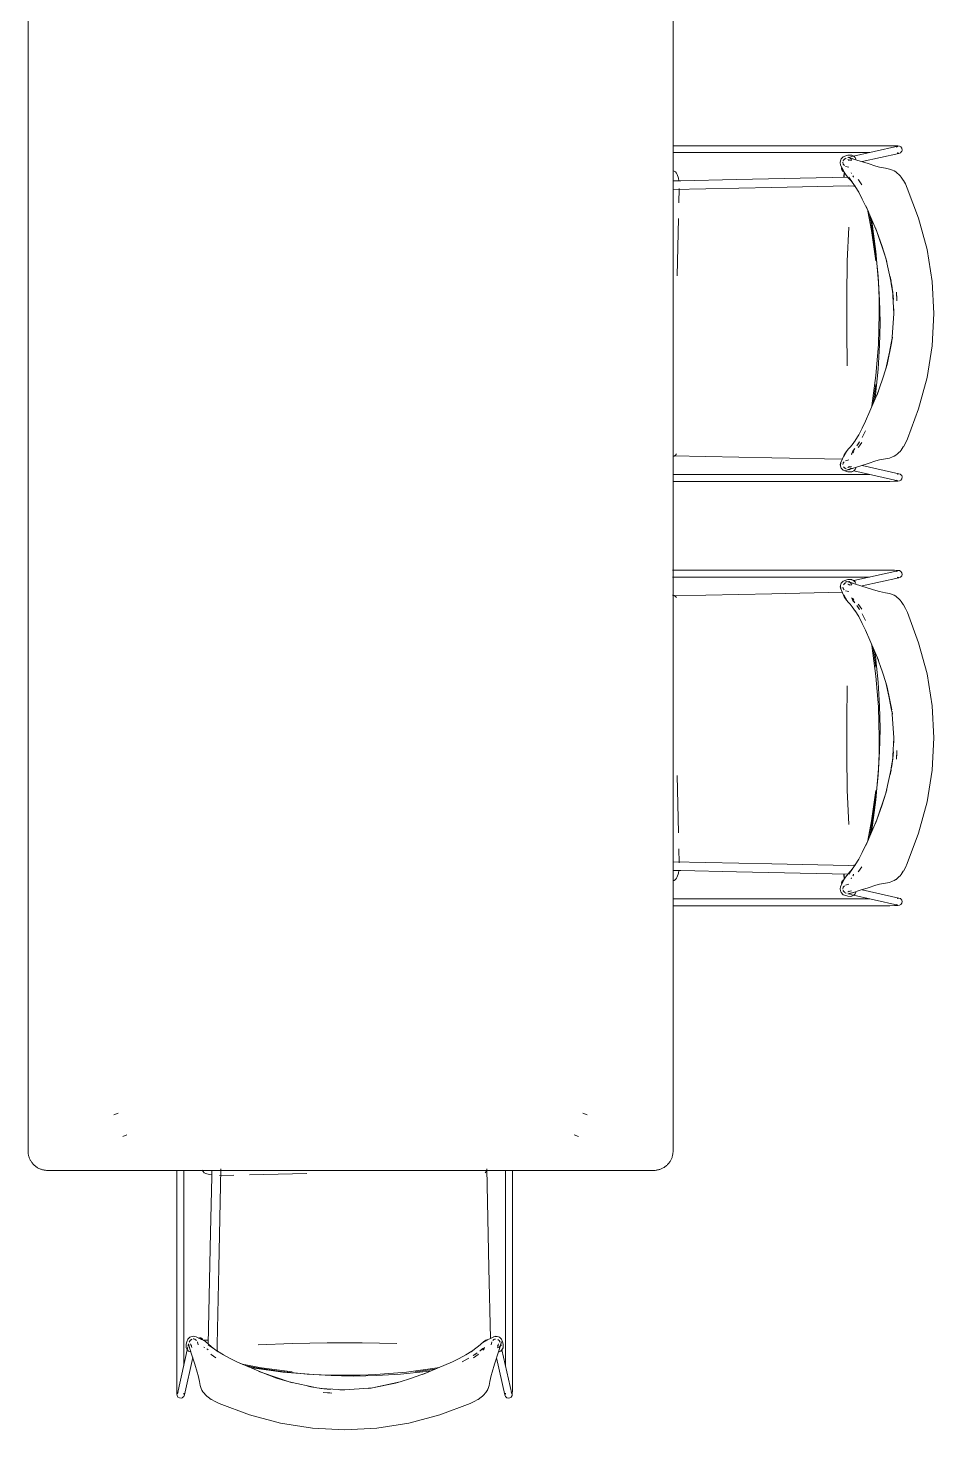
# Model space of a CAD drawing. Header units: millimetres. Extents: x 155920 to 295199, y -4084 to 97293.
# Drawn here: x 222651 to 224055, y 23605 to 25779 of the extents above; entities that cross this region are included whole.
import ezdxf

# ---------------------------------------------------------------- set-up
doc = ezdxf.new("R2010")
doc.units = ezdxf.units.MM
doc.header["$MEASUREMENT"] = 0
doc.layers.add('G-IMPT', color=8, linetype='CONTINUOUS', lineweight=9)
doc.layers.add('I-FURN', color=8, linetype='CONTINUOUS', lineweight=9)

msp = doc.modelspace()

# ---------------------------------------------------------------- linework, layer by layer
at = {"layer": 'G-IMPT'}
for p, q in [((223650.7, 25596.8), (223980.7, 25596.8)), ((223986.9, 25596.8), (223980.7, 25596.8)), ((223986.9, 25596.8), (223994.2, 25596.6)), ((223994.2, 25596.6), (223999.4, 25596.3)), ((223999.4, 25596.3), (224001.8, 25596)), ((224001.8, 25596), (224004.2, 25594.8)), ((223650.7, 25586), (223955.6, 25586)), ((223910.9, 25575.1), (223909.8, 25570.8)), ((223911.4, 25576.4), (223910.9, 25575.1)), ((223914.5, 25579.6), (223911.4, 25576.4)), ((223914.5, 25579.6), (223918.8, 25581)), ((223915.7, 25574.7), (223914.5, 25573)), ((223914.5, 25573), (223915.3, 25574.1)), ((223914.7, 25573.6), (223916.9, 25576.3)), ((223915.7, 25574.7), (223915.3, 25574.1)), ((223919.2, 25577.4), (223917.5, 25576.6)), ((223918.7, 25577), (223917.5, 25576.6)), ((223922, 25582), (223918.8, 25581)), ((223929.2, 25576.6), (223921.7, 25578.4)), ((223921.7, 25578.4), (223929.8, 25576.3)), ((223921.7, 25575.2), (223923.8, 25574.2)), ((223921.7, 25575.2), (223927.3, 25573.6)), ((223922, 25582), (223926, 25582.2)), ((223922.7, 25578.6), (223924.7, 25579)), ((223924.1, 25573.9), (223923, 25574.9)), ((223923, 25574.9), (223923.8, 25574.2)), ((223926.3, 25577.4), (223923.1, 25579)), ((223925.2, 25577.7), (223923.1, 25579)), ((223924.1, 25573.9), (223923.5, 25574.6)), ((223926.3, 25577.4), (223924, 25578.2)), ((223924, 25578.2), (223929.8, 25576.3)), ((223925.2, 25577.7), (223926.5, 25576.2)), ((223927.7, 25581.9), (223926, 25582.2)), ((223926.1, 25579.3), (223999.1, 25595.8)), ((223927.6, 25574.4), (223926.9, 25575.8)), ((223927.7, 25581.9), (223928, 25581.9)), ((223928, 25581.9), (223930.9, 25580.4)), ((223929.2, 25576.6), (223940.9, 25572.8)), ((223931.1, 25580.3), (223930.9, 25580.4)), ((223931.1, 25580.3), (223933, 25578.4)), ((223934.2, 25575.9), (223933, 25578.4)), ((223933.1, 25578.2), (223933, 25578.4)), ((223934.2, 25575.8), (223933, 25578.4)), ((223933.1, 25578.2), (223934.2, 25575.8)), ((223934.2, 25575.9), (223934.2, 25575.8)), ((224000.7, 25584.9), (223944.2, 25572.3)), ((223999.1, 25595.8), (223997, 25594.7)), ((223997.2, 25594.9), (223997, 25594.7)), ((223998.3, 25585.6), (224000.9, 25585.2)), ((223998.6, 25585.5), (224000.9, 25585.2)), ((224000.7, 25584.9), (224003.2, 25585.7)), ((224004.9, 25587.5), (224003.2, 25585.7)), ((224003.2, 25585.7), (224003.5, 25586)), ((224004.2, 25594.8), (224005.7, 25592.7)), ((224004.9, 25587.5), (224005.3, 25587.9)), ((224006, 25590), (224005.3, 25587.9)), ((224006, 25590), (224005.7, 25592.7)), ((223652.3, 25557.5), (223650.7, 25557.7)), ((223652.3, 25557.5), (223654.4, 25556)), ((223654.4, 25556), (223656.4, 25554.1)), ((223657.4, 25551.9), (223656.4, 25554.1)), ((223910.6, 25566.8), (223909.8, 25570.8)), ((223910.6, 25566.8), (223915, 25558.3)), ((223914, 25571.1), (223914.1, 25570.5)), ((223916.2, 25555.5), (223914, 25560.3)), ((223914, 25560.3), (223915, 25558.3)), ((223914.5, 25568.6), (223914.1, 25570.5)), ((223914.8, 25568), (223914.5, 25568.6)), ((223914.8, 25568), (223916.5, 25566.2)), ((223915.7, 25547.8), (223916, 25555.9)), ((223916.4, 25555.1), (223916.1, 25548.9)), ((223916.4, 25555.1), (223916.1, 25547.8)), ((223916.2, 25555.5), (223918.1, 25552.4)), ((223918.1, 25552.4), (223922.4, 25547)), ((223918.4, 25564.7), (223923.2, 25563.4)), ((223927.6, 25553.4), (223927, 25554.8)), ((223940.9, 25572.8), (223953.4, 25568.9)), ((223953.4, 25568.9), (223965.4, 25565)), ((223971, 25563.3), (223965.4, 25565)), ((223980.2, 25561.7), (223971, 25563.3)), ((223980.2, 25561.7), (223986.3, 25560.6)), ((223991.2, 25558.8), (223986.3, 25560.6)), ((223991.2, 25558.8), (223993.5, 25557.6)), ((223996, 25556.1), (223993.5, 25557.6)), ((223996.5, 25555.8), (223996, 25556.1)), ((223996.5, 25555.8), (223998.4, 25554.3)), ((223998.4, 25554.3), (224000.9, 25552.1)), ((223650.4, 25542.1), (223662.7, 25542.3)), ((223650.4, 25528.6), (223803.8, 25531.7)), ((223659.2, 25546.4), (223657.4, 25551.9)), ((223659.7, 25542.2), (223659.2, 25546.4)), ((223662.7, 25542.3), (223749.2, 25544.2)), ((223922.1, 25548), (223749.2, 25544.2)), ((223922.6, 25534.3), (223803.8, 25531.7)), ((223925.4, 25543.8), (223922.4, 25547)), ((223931, 25533.9), (223922.6, 25534.3)), ((223923.3, 25547.8), (223928.4, 25540)), ((223923.3, 25547.8), (223928.9, 25539.6)), ((223925.4, 25543.8), (223928.9, 25539.6)), ((223928.4, 25540), (223933.8, 25532.7)), ((223929.3, 25550.2), (223930.4, 25548.6)), ((223930.7, 25548), (223930.4, 25548.6)), ((223933.9, 25533.2), (223931, 25533.9)), ((223938.7, 25524.5), (223933.3, 25533.4)), ((223933.8, 25532.7), (223933.3, 25533.4)), ((223937.7, 25544.1), (223938.1, 25543.6)), ((223938.1, 25543.6), (223943.4, 25536.3)), ((224000.9, 25552.1), (224002.7, 25550.2)), ((224004.4, 25548.2), (224002.7, 25550.2)), ((224007.8, 25543.3), (224004.4, 25548.2)), ((224007.8, 25543.3), (224008, 25543)), ((224011.2, 25537.4), (224008, 25543)), ((224014, 25531), (224011.2, 25537.4)), ((224031.6, 25484.2), (224014, 25531)), ((223660.5, 25530.3), (223660, 25508.2)), ((223944.2, 25514), (223938.7, 25524.5)), ((223944.2, 25514), (223949.4, 25503.4)), ((223953.6, 25494.1), (223949.4, 25503.4)), ((223953.6, 25494.1), (223949.5, 25503.5)), ((223966.7, 25463.5), (223949.5, 25503.5)), ((223958.8, 25465.1), (223953, 25495.4)), ((223953, 25495.4), (223958.7, 25465.3)), ((223958.9, 25473.3), (223956, 25488.4)), ((223659.4, 25483.8), (223657.4, 25395)), ((223923.1, 25470.6), (223921, 25417.4)), ((223959, 25479.7), (223958.4, 25482.8)), ((223958.9, 25473.3), (223964.8, 25434.2)), ((223965.4, 25432.4), (223959, 25479.7)), ((223964.5, 25469.3), (223966.7, 25463.5)), ((223964.5, 25469.3), (223966.7, 25463.5)), ((224044.6, 25435.7), (224031.6, 25484.2)), ((223965.2, 25418), (223958.7, 25465.3)), ((223958.8, 25465.1), (223965.2, 25418)), ((223966.7, 25463.5), (223980.8, 25422.3)), ((223966.7, 25463.5), (223974.7, 25442)), ((223966.7, 25463.5), (223974.7, 25442)), ((223964.8, 25434.2), (223968.9, 25394.4)), ((223969.2, 25384.5), (223965.4, 25432.4)), ((223980.8, 25422.3), (223974.7, 25442)), ((223974.7, 25442), (223980.7, 25422.3)), ((223982.2, 25417.1), (223980.7, 25422.3)), ((223990.1, 25379.8), (223980.8, 25422.3)), ((223980.8, 25422.3), (223982.2, 25417.1)), ((224044.6, 25435.7), (224052.7, 25386.3)), ((223920, 25363.5), (223921, 25417.4)), ((223968.9, 25394.4), (223971, 25357.3)), ((223969.2, 25384.5), (223970.2, 25360.5)), ((223987.6, 25393.6), (223988.9, 25386.4)), ((223987.6, 25393.6), (223989.7, 25379.5)), ((223989.7, 25379.5), (223991.4, 25368.5)), ((223990.1, 25379.8), (223992.5, 25358.2)), ((223990.1, 25379.8), (223991.4, 25368.5)), ((224055.3, 25336.4), (224052.7, 25386.3)), ((223920, 25363.5), (223920, 25309.4)), ((223970.2, 25360.5), (223970.5, 25336.4)), ((223971, 25357.3), (223971.3, 25341)), ((223993.1, 25336.4), (223990.8, 25373.4)), ((223990.8, 25373.4), (223991.4, 25368.5)), ((223992.5, 25358.2), (223991.4, 25368.5)), ((223997.8, 25359.3), (223997.3, 25369.5)), ((223997.3, 25369.5), (223998, 25355.9)), ((223970.5, 25336.4), (223970.1, 25312.3)), ((223971.3, 25341), (223971.7, 25322.2)), ((223990.7, 25299.5), (223993.1, 25336.4)), ((223993.1, 25336.4), (223993, 25343.9)), ((223993.1, 25336.4), (223993, 25343.9)), ((224055.3, 25336.4), (224052.7, 25286.5)), ((223971.3, 25303.4), (223971.7, 25322.2)), ((223921, 25255.5), (223920, 25309.4)), ((223969.2, 25288.3), (223970.1, 25312.3)), ((223971.3, 25303.4), (223971, 25287.1)), ((223980.8, 25250.5), (223990.1, 25293)), ((223989.7, 25293.1), (223982.7, 25257.6)), ((223982.7, 25257.6), (223990.1, 25293)), ((223990.8, 25299.5), (223989.7, 25293.1)), ((223990.7, 25299.5), (223990.2, 25294.1)), ((223990.8, 25299.5), (223990.4, 25296)), ((223965.4, 25240.5), (223969.2, 25288.3)), ((223968.9, 25250), (223971, 25287.1)), ((224044.6, 25237.1), (224052.7, 25286.5)), ((223968.9, 25250), (223964.8, 25210.2)), ((223975.3, 25234.4), (223980.5, 25250.6)), ((223982.7, 25257.6), (223980.5, 25250.6)), ((223980.8, 25250.5), (223982.7, 25257.6)), ((223965.4, 25240.5), (223959, 25193.2)), ((223961.1, 25196.8), (223965.2, 25226.4)), ((223961.2, 25196.8), (223965.2, 25226.4)), ((223975.3, 25234.4), (223966.7, 25209.4)), ((224031.6, 25188.7), (224044.6, 25237.1)), ((223949.4, 25169.4), (223969.3, 25215.8)), ((223963.6, 25202.6), (223964.8, 25210.2)), ((223966.7, 25209.4), (223969.3, 25215.8)), ((223959, 25193.2), (223958.5, 25190.6)), ((224031.6, 25188.7), (224014.1, 25141.9)), ((223949.4, 25169.4), (223944.2, 25158.8)), ((223928.4, 25132.8), (223933.8, 25140.1)), ((223933.3, 25139.4), (223938.7, 25148.4)), ((223933.3, 25139.4), (223933.8, 25140.1)), ((223944.2, 25158.8), (223938.7, 25148.4)), ((223943.9, 25144), (223949.4, 25154.4)), ((223943.9, 25144), (223944.4, 25145)), ((223949.4, 25154.4), (223944.4, 25145)), ((224014.1, 25141.9), (224011.2, 25135.5)), ((223656.4, 25118.8), (223654.4, 25116.9)), ((223920.2, 25122.8), (223915.4, 25114.5)), ((223918, 25119.2), (223915.4, 25114.5)), ((223916.2, 25117.3), (223918.1, 25120.4)), ((223918, 25119.2), (223920.2, 25122.8)), ((223918.1, 25120.4), (223922.4, 25125.9)), ((223922.4, 25125.9), (223925.4, 25129.1)), ((223928.4, 25132.8), (223925.4, 25129.1)), ((223927.4, 25118.9), (223929.3, 25122.7)), ((223929, 25122.1), (223927.4, 25118.9)), ((223928.2, 25118.5), (223927.5, 25117.3)), ((223929, 25122.1), (223930.7, 25124.8)), ((223929, 25122.1), (223930.4, 25124.3)), ((223929, 25122.1), (223929.3, 25122.7)), ((223929.1, 25119.7), (223931.2, 25122.2)), ((223930.4, 25124.3), (223930.7, 25124.8)), ((223930.6, 25123.9), (223932.7, 25127)), ((223932.3, 25126.4), (223930.6, 25123.9)), ((223932.3, 25126.4), (223932.7, 25127)), ((223935.9, 25131.2), (223939.9, 25137.2)), ((223935.9, 25131.2), (223938.6, 25135.2)), ((223937.7, 25128.7), (223938.1, 25129.2)), ((223943.4, 25136.5), (223938.1, 25129.2)), ((223939.9, 25137.2), (223938.6, 25135.2)), ((223996.5, 25117), (223998.4, 25118.5)), ((223998.4, 25118.5), (224000.3, 25120.3)), ((224000.9, 25120.7), (224000.3, 25120.3)), ((224000.9, 25120.7), (224002.7, 25122.6)), ((224004.4, 25124.7), (224002.7, 25122.6)), ((224004.4, 25124.7), (224007.8, 25129.5)), ((224008, 25129.8), (224007.8, 25129.5)), ((224008, 25129.8), (224011.2, 25135.5)), ((223803.8, 25112.7), (223650.4, 25115.8)), ((223650.4, 25115), (223652.3, 25115.4)), ((223654.4, 25116.9), (223652.3, 25115.4)), ((223913.2, 25110.3), (223803.8, 25112.7)), ((223909.8, 25102), (223911, 25105.7)), ((223909.8, 25102), (223910.9, 25097.8)), ((223910.2, 25100.6), (223911, 25105.7)), ((223910.2, 25100.6), (223910.7, 25105.2)), ((223910.7, 25105.2), (223913.7, 25111.2)), ((223910.9, 25097.8), (223911.4, 25096.4)), ((223911.4, 25096.4), (223914.5, 25093.2)), ((223916.2, 25117.3), (223913.7, 25111.2)), ((223914.1, 25102.3), (223914.3, 25103.9)), ((223914.8, 25104.9), (223914.3, 25103.9)), ((223914.8, 25104.9), (223916.3, 25106.5)), ((223915, 25098.8), (223916.9, 25096.5)), ((223918.7, 25095.8), (223917.5, 25096.3)), ((223917.5, 25096.3), (223919.1, 25095.5)), ((223918.3, 25108.1), (223923.2, 25109.4)), ((223921.7, 25094.5), (223929.8, 25096.6)), ((223921.7, 25094.5), (223928.6, 25096.2)), ((223921.8, 25097.7), (223927.3, 25099.2)), ((223921.8, 25097.7), (223924.2, 25098.9)), ((223923, 25097.9), (223924.5, 25099.3)), ((223923, 25097.9), (223924.2, 25098.9)), ((223924.5, 25099.3), (223923.6, 25098.3)), ((223924, 25094.6), (223932.3, 25097.2)), ((223925.2, 25095.2), (223926.9, 25097)), ((223929.8, 25096.6), (223928.6, 25096.2)), ((223953.4, 25104), (223932.3, 25097.2)), ((223934.2, 25096.9), (223933.1, 25094.7)), ((223934.2, 25096.9), (223934.2, 25097)), ((223944.2, 25100.6), (224000.7, 25087.9)), ((223965.4, 25107.8), (223953.4, 25104)), ((223971, 25109.5), (223965.4, 25107.8)), ((223971, 25109.5), (223980.2, 25111.1)), ((223980.2, 25111.1), (223986.3, 25112.2)), ((223986.3, 25112.2), (223991.2, 25114)), ((223996.5, 25117), (223991.2, 25114)), ((223993.5, 25115.2), (223991.2, 25114)), ((223992.2, 25114.6), (223991.2, 25114)), ((223992.2, 25114.6), (223996.5, 25117)), ((223996, 25116.8), (223993.5, 25115.2)), ((223996.5, 25117), (223996, 25116.8)), ((223955.6, 25086.9), (223650.4, 25086.9)), ((223650.4, 25076), (223980.7, 25076)), ((223918.8, 25091.8), (223914.5, 25093.2)), ((223918.4, 25093), (223926.3, 25095.4)), ((223918.4, 25093), (223924, 25094.6)), ((223918.8, 25091.8), (223922, 25090.9)), ((223922, 25090.9), (223924.8, 25090.7)), ((223924.7, 25093.9), (223922.8, 25094.3)), ((223923.1, 25093.9), (223926.3, 25095.4)), ((223923.1, 25093.9), (223925.2, 25095.2)), ((223924.8, 25090.7), (223926, 25090.6)), ((223927.7, 25090.9), (223926, 25090.6)), ((223927.7, 25090.9), (223931.1, 25092.6)), ((223927.7, 25090.9), (223930.9, 25092.4)), ((223927.7, 25090.9), (223928, 25091)), ((223931.1, 25092.6), (223928, 25091)), ((223930.9, 25092.4), (223933, 25094.5)), ((223932.7, 25094.2), (223930.9, 25092.4)), ((223931.1, 25092.6), (223930.9, 25092.4)), ((223999.1, 25077.1), (223930.9, 25092.5)), ((223932.7, 25094.2), (223931.1, 25092.6)), ((223933.1, 25094.7), (223933, 25094.5)), ((223980.7, 25076), (223986.9, 25076.1)), ((223994.2, 25076.2), (223986.9, 25076.1)), ((223999.4, 25076.5), (223994.2, 25076.2)), ((223999.1, 25077.1), (223997, 25078.1)), ((223997, 25078.1), (223997.2, 25077.9)), ((223998.3, 25087.2), (224000.9, 25087.7)), ((223998.6, 25087.4), (224000.9, 25087.7)), ((224001.8, 25076.8), (223999.4, 25076.5)), ((224000.7, 25087.9), (224003.2, 25087.1)), ((224001.8, 25076.8), (224004.2, 25078)), ((224003.2, 25087.1), (224003.5, 25086.8)), ((224005.3, 25085), (224003.5, 25086.8)), ((224004.2, 25078), (224005.7, 25080.2)), ((224005.3, 25085), (224006, 25082.9)), ((224005.7, 25080.2), (224006, 25082.9)), ((223650.2, 24938.5), (223980.7, 24938.5)), ((223955.6, 24927.6), (223650.2, 24927.6)), ((223918.8, 24922.7), (223914.5, 24921.3)), ((223918.8, 24922.7), (223922, 24923.7)), ((223922, 24923.7), (223924.8, 24923.8)), ((223924.8, 24923.8), (223926, 24923.9)), ((223927.7, 24923.6), (223926, 24923.9)), ((223927.7, 24923.6), (223931.1, 24921.9)), ((223927.7, 24923.6), (223928, 24923.5)), ((223927.7, 24923.6), (223930.9, 24922.1)), ((223931.1, 24921.9), (223928, 24923.5)), ((223999.1, 24937.4), (223930.9, 24922.1)), ((223932.7, 24920.3), (223930.9, 24922.1)), ((223931.1, 24921.9), (223930.9, 24922.1)), ((223930.9, 24922.1), (223933, 24920)), ((223932.7, 24920.3), (223931.1, 24921.9)), ((223944.2, 24913.9), (224000.7, 24926.6)), ((223980.7, 24938.5), (223986.9, 24938.5)), ((223994.2, 24938.3), (223986.9, 24938.5)), ((223999.4, 24938), (223994.2, 24938.3)), ((223999.1, 24937.4), (223997, 24936.4)), ((223997, 24936.4), (223997.2, 24936.6)), ((223998.3, 24927.3), (224000.9, 24926.8)), ((223998.6, 24927.2), (224000.9, 24926.8)), ((224001.8, 24937.7), (223999.4, 24938)), ((224000.7, 24926.6), (224003.2, 24927.4)), ((224001.8, 24937.7), (224004.2, 24936.5)), ((224003.2, 24927.4), (224003.5, 24927.7)), ((224005.3, 24929.5), (224003.5, 24927.7)), ((224004.2, 24936.5), (224005.7, 24934.3)), ((224005.3, 24929.5), (224006, 24931.7)), ((224005.7, 24934.3), (224006, 24931.7)), ((223803.8, 24901.8), (223650.4, 24898.7)), ((223913.2, 24904.2), (223803.8, 24901.8)), ((223909.8, 24912.5), (223910.9, 24916.7)), ((223909.8, 24912.5), (223911, 24908.9)), ((223910.2, 24913.9), (223911, 24908.9)), ((223910.2, 24913.9), (223910.7, 24909.3)), ((223910.7, 24909.3), (223913.7, 24903.3)), ((223910.9, 24916.7), (223911.4, 24918.1)), ((223911.4, 24918.1), (223914.5, 24921.3)), ((223916.2, 24897.2), (223913.7, 24903.3)), ((223914.1, 24912.2), (223914.3, 24910.6)), ((223914.8, 24909.7), (223914.3, 24910.6)), ((223914.8, 24909.7), (223916.3, 24908)), ((223915, 24915.7), (223916.9, 24918)), ((223918, 24895.3), (223915.4, 24900)), ((223920.2, 24891.7), (223915.4, 24900)), ((223917.5, 24918.2), (223919.1, 24919)), ((223918.7, 24918.7), (223917.5, 24918.2)), ((223918.3, 24906.4), (223923.2, 24905.1)), ((223918.4, 24921.5), (223924, 24919.9)), ((223918.4, 24921.5), (223926.3, 24919.1)), ((223921.7, 24920), (223929.8, 24917.9)), ((223921.7, 24920), (223928.6, 24918.3)), ((223921.8, 24916.8), (223924.2, 24915.6)), ((223921.8, 24916.8), (223927.3, 24915.3)), ((223924.7, 24920.6), (223922.8, 24920.2)), ((223923, 24916.6), (223924.2, 24915.6)), ((223923, 24916.6), (223924.5, 24915.2)), ((223923.1, 24920.6), (223925.2, 24919.3)), ((223923.1, 24920.6), (223926.3, 24919.1)), ((223924.5, 24915.2), (223923.6, 24916.2)), ((223924, 24919.9), (223932.3, 24917.3)), ((223925.2, 24919.3), (223926.9, 24917.5)), ((223927.8, 24915.7), (223926.9, 24917.5)), ((223929.8, 24917.9), (223928.6, 24918.3)), ((223953.4, 24910.5), (223932.3, 24917.3)), ((223933.1, 24919.8), (223933, 24920)), ((223934.2, 24917.6), (223933.1, 24919.8)), ((223934.2, 24917.6), (223934.2, 24917.5)), ((223965.4, 24906.7), (223953.4, 24910.5)), ((223971, 24905), (223965.4, 24906.7)), ((223971, 24905), (223980.2, 24903.4)), ((223980.2, 24903.4), (223986.3, 24902.3)), ((223986.3, 24902.3), (223991.2, 24900.5)), ((223992.2, 24899.9), (223991.2, 24900.5)), ((223996.5, 24897.5), (223991.2, 24900.5)), ((223993.5, 24899.3), (223991.2, 24900.5)), ((223650.2, 24899.5), (223652.3, 24899.1)), ((223654.4, 24897.7), (223652.3, 24899.1)), ((223656.4, 24895.7), (223654.4, 24897.7)), ((223916.2, 24897.2), (223918.1, 24894.1)), ((223918, 24895.3), (223920.2, 24891.7)), ((223918.1, 24894.1), (223922.4, 24888.6)), ((223922.4, 24888.6), (223925.4, 24885.4)), ((223928.4, 24881.7), (223925.4, 24885.4)), ((223929, 24892.4), (223927.4, 24895.6)), ((223927.4, 24895.6), (223929.3, 24891.8)), ((223928.4, 24881.7), (223933.8, 24874.4)), ((223929, 24892.4), (223929.3, 24891.8)), ((223929, 24892.4), (223930.4, 24890.2)), ((223929, 24892.4), (223930.7, 24889.7)), ((223929.1, 24894.8), (223931.2, 24892.3)), ((223930.4, 24890.2), (223930.7, 24889.7)), ((223932.3, 24888.1), (223930.6, 24890.6)), ((223930.6, 24890.6), (223932.7, 24887.5)), ((223932.3, 24888.1), (223932.7, 24887.5)), ((223935.9, 24883.3), (223939.9, 24877.3)), ((223935.9, 24883.3), (223938.6, 24879.3)), ((223937.7, 24885.8), (223938.1, 24885.3)), ((223943.4, 24878), (223938.1, 24885.3)), ((223939.9, 24877.3), (223938.6, 24879.3)), ((223992.2, 24899.9), (223996.5, 24897.5)), ((223996, 24897.8), (223993.5, 24899.3)), ((223996.5, 24897.5), (223996, 24897.8)), ((223996.5, 24897.5), (223998.4, 24896)), ((223998.4, 24896), (224000.3, 24894.2)), ((224000.9, 24893.8), (224000.3, 24894.2)), ((224000.9, 24893.8), (224002.7, 24891.9)), ((224004.4, 24889.8), (224002.7, 24891.9)), ((224004.4, 24889.8), (224007.8, 24885)), ((224008, 24884.7), (224007.8, 24885)), ((224008, 24884.7), (224011.2, 24879)), ((224014.1, 24872.6), (224011.2, 24879)), ((223933.3, 24875.1), (223933.8, 24874.4)), ((223933.3, 24875.1), (223938.7, 24866.2)), ((223944.2, 24855.7), (223938.7, 24866.2)), ((223943.9, 24870.5), (223949.4, 24860.1)), ((223943.9, 24870.5), (223944.4, 24869.6)), ((223949.4, 24860.1), (223944.4, 24869.6)), ((224031.6, 24825.8), (224014.1, 24872.6)), ((223949.4, 24845.1), (223944.2, 24855.7)), ((223949.4, 24845.1), (223969.3, 24798.7)), ((223959, 24821.3), (223958.5, 24823.9)), ((223965.4, 24774), (223959, 24821.3)), ((223961.1, 24817.7), (223965.2, 24788.1)), ((223961.2, 24817.7), (223965.2, 24788.1)), ((224031.6, 24825.8), (224044.6, 24777.4)), ((223963.6, 24811.9), (223964.8, 24804.3)), ((223968.9, 24764.5), (223964.8, 24804.3)), ((223975.3, 24780.1), (223966.7, 24805.1)), ((223966.7, 24805.1), (223969.3, 24798.7)), ((223965.4, 24774), (223969.2, 24726.2)), ((223975.3, 24780.1), (223980.5, 24763.9)), ((224044.6, 24777.4), (224052.7, 24728)), ((223921, 24759), (223920, 24705.1)), ((223968.9, 24764.5), (223971, 24727.4)), ((223982.7, 24756.9), (223980.5, 24763.9)), ((223980.8, 24764), (223982.7, 24756.9)), ((223980.8, 24764), (223990.1, 24721.5)), ((223989.7, 24721.4), (223982.7, 24756.9)), ((223982.7, 24756.9), (223990.1, 24721.5)), ((223969.2, 24726.2), (223970.1, 24702.2)), ((223971.3, 24711.2), (223971, 24727.4)), ((224055.3, 24678.1), (224052.7, 24728)), ((223920, 24651.1), (223920, 24705.1)), ((223971.3, 24711.2), (223971.7, 24692.3)), ((223990.8, 24715), (223989.7, 24721.4)), ((223990.7, 24715), (223990.3, 24719.2)), ((223990.8, 24715), (223990.4, 24718.5)), ((223990.7, 24715), (223993.1, 24678.1)), ((223970.5, 24678.1), (223970.1, 24702.2)), ((223971.3, 24673.5), (223971.7, 24692.3)), ((223970.2, 24654), (223970.5, 24678.1)), ((223971, 24657.2), (223971.3, 24673.5)), ((223993.1, 24678.1), (223990.8, 24641.1)), ((223993.1, 24678.1), (223993, 24670.6)), ((223993.1, 24678.1), (223993, 24670.6)), ((224055.3, 24678.1), (224052.7, 24628.2)), ((223920, 24651.1), (223921, 24597.1)), ((223968.9, 24620.1), (223971, 24657.2)), ((223969.2, 24630), (223970.2, 24654)), ((223989.7, 24635), (223991.4, 24646.1)), ((223990.1, 24634.7), (223992.5, 24656.3)), ((223990.1, 24634.7), (223991.4, 24646.1)), ((223990.8, 24641.1), (223991.4, 24646.1)), ((223992.5, 24656.3), (223991.4, 24646.1)), ((223997.3, 24645), (223998, 24658.6)), ((223997.8, 24655.2), (223997.3, 24645)), ((223659.4, 24530.7), (223657.4, 24619.6)), ((223964.8, 24580.4), (223968.9, 24620.1)), ((223969.2, 24630), (223965.4, 24582.1)), ((223990.1, 24634.7), (223980.8, 24592.2)), ((223987.6, 24620.9), (223989.7, 24635)), ((223987.6, 24620.9), (223988.9, 24628.1)), ((224044.6, 24578.8), (224052.7, 24628.2)), ((223923.1, 24543.9), (223921, 24597.1)), ((223965.2, 24596.5), (223958.7, 24549.3)), ((223958.8, 24549.4), (223965.2, 24596.5)), ((223982.2, 24597.4), (223980.7, 24592.2)), ((223980.8, 24592.2), (223982.2, 24597.4)), ((223958.9, 24541.2), (223964.8, 24580.4)), ((223965.4, 24582.1), (223959, 24534.8)), ((223966.7, 24551), (223980.8, 24592.2)), ((223980.8, 24592.2), (223974.7, 24572.5)), ((223974.7, 24572.5), (223980.7, 24592.2)), ((224044.6, 24578.8), (224031.6, 24530.4)), ((223966.7, 24551), (223974.7, 24572.5)), ((223966.7, 24551), (223974.7, 24572.5)), ((223966.7, 24551), (223949.5, 24511)), ((223958.8, 24549.4), (223953, 24519.1)), ((223953, 24519.1), (223958.7, 24549.3)), ((223958.9, 24541.2), (223956, 24526.1)), ((223959, 24534.8), (223958.4, 24531.7)), ((223964.5, 24545.3), (223966.7, 24551)), ((223964.5, 24545.3), (223966.7, 24551)), ((224031.6, 24530.4), (224014, 24483.5)), ((223944.2, 24500.5), (223949.4, 24511.1)), ((223953.6, 24520.4), (223949.4, 24511.1)), ((223953.6, 24520.4), (223949.5, 24511)), ((223660.5, 24484.2), (223660, 24506.3)), ((223938.7, 24490), (223933.3, 24481.1)), ((223944.2, 24500.5), (223938.7, 24490)), ((223650.3, 24472.4), (223662.7, 24472.2)), ((223650.4, 24486), (223803.8, 24482.9)), ((223659.2, 24468.1), (223657.4, 24462.6)), ((223659.7, 24472.3), (223659.2, 24468.1)), ((223662.7, 24472.2), (223749.2, 24470.3)), ((223922.1, 24466.5), (223749.2, 24470.3)), ((223922.6, 24480.2), (223803.8, 24482.9)), ((223915.7, 24466.7), (223916, 24458.6)), ((223916.4, 24459.4), (223916.1, 24466.7)), ((223916.4, 24459.4), (223916.1, 24465.6)), ((223918.1, 24462.1), (223922.4, 24467.5)), ((223925.4, 24470.7), (223922.4, 24467.5)), ((223931, 24480.6), (223922.6, 24480.2)), ((223923.3, 24466.7), (223928.9, 24474.9)), ((223923.3, 24466.7), (223928.4, 24474.5)), ((223925.4, 24470.7), (223928.9, 24474.9)), ((223928.4, 24474.5), (223933.8, 24481.8)), ((223929.3, 24464.3), (223930.4, 24465.9)), ((223930.7, 24466.5), (223930.4, 24465.9)), ((223933.9, 24481.3), (223931, 24480.6)), ((223933.8, 24481.8), (223933.3, 24481.1)), ((223937.7, 24470.4), (223938.1, 24470.9)), ((223938.1, 24470.9), (223943.4, 24478.2)), ((224004.4, 24466.3), (224002.7, 24464.3)), ((224007.8, 24471.2), (224004.4, 24466.3)), ((224007.8, 24471.2), (224008, 24471.5)), ((224011.2, 24477.1), (224008, 24471.5)), ((224014, 24483.5), (224011.2, 24477.1)), ((223652.3, 24457), (223650.7, 24456.8)), ((223652.3, 24457), (223654.4, 24458.5)), ((223654.4, 24458.5), (223656.4, 24460.4)), ((223657.4, 24462.6), (223656.4, 24460.4)), ((223910.6, 24447.7), (223909.8, 24443.7)), ((223910.9, 24439.4), (223909.8, 24443.7)), ((223910.6, 24447.7), (223915, 24456.2)), ((223916.2, 24459), (223914, 24454.2)), ((223914, 24454.2), (223915, 24456.2)), ((223914, 24443.4), (223914.1, 24444)), ((223914.5, 24445.9), (223914.1, 24444)), ((223914.8, 24446.5), (223914.5, 24445.9)), ((223914.8, 24446.5), (223916.5, 24448.4)), ((223916.2, 24459), (223918.1, 24462.1)), ((223918.4, 24449.8), (223923.2, 24451.1)), ((223927.6, 24461.1), (223927, 24459.7)), ((223940.9, 24441.7), (223953.4, 24445.6)), ((223953.4, 24445.6), (223965.4, 24449.5)), ((223971, 24451.2), (223965.4, 24449.5)), ((223980.2, 24452.8), (223971, 24451.2)), ((223980.2, 24452.8), (223986.3, 24453.9)), ((223991.2, 24455.7), (223986.3, 24453.9)), ((223991.2, 24455.7), (223993.5, 24456.9)), ((223996, 24458.4), (223993.5, 24456.9)), ((223996.5, 24458.7), (223996, 24458.4)), ((223996.5, 24458.7), (223998.4, 24460.2)), ((223998.4, 24460.2), (224000.9, 24462.4)), ((224000.9, 24462.4), (224002.7, 24464.3)), ((223650.7, 24428.6), (223955.6, 24428.6)), ((223911.4, 24438.1), (223910.9, 24439.4)), ((223914.5, 24434.9), (223911.4, 24438.1)), ((223915.7, 24439.8), (223914.5, 24441.5)), ((223914.5, 24441.5), (223915.3, 24440.4)), ((223914.5, 24434.9), (223918.8, 24433.5)), ((223914.7, 24440.9), (223916.9, 24438.2)), ((223915.7, 24439.8), (223915.3, 24440.4)), ((223918.7, 24437.5), (223917.5, 24438)), ((223919.2, 24437.1), (223917.5, 24438)), ((223922, 24432.5), (223918.8, 24433.5)), ((223921.7, 24439.3), (223927.3, 24440.9)), ((223921.7, 24439.3), (223923.8, 24440.3)), ((223921.7, 24436.1), (223929.8, 24438.2)), ((223929.2, 24437.9), (223921.7, 24436.1)), ((223922, 24432.5), (223926, 24432.3)), ((223922.7, 24436), (223924.7, 24435.5)), ((223924.1, 24440.6), (223923, 24439.6)), ((223923, 24439.6), (223923.8, 24440.3)), ((223926.3, 24437.1), (223923.1, 24435.5)), ((223925.2, 24436.9), (223923.1, 24435.5)), ((223924.1, 24440.6), (223923.5, 24439.9)), ((223924, 24436.3), (223929.8, 24438.2)), ((223926.3, 24437.1), (223924, 24436.3)), ((223927.7, 24432.6), (223926, 24432.3)), ((223926.1, 24435.2), (223999.1, 24418.8)), ((223927.7, 24432.6), (223928, 24432.6)), ((223928, 24432.6), (223930.9, 24434.1)), ((223929.2, 24437.9), (223940.9, 24441.7)), ((223931.1, 24434.2), (223930.9, 24434.1)), ((223931.1, 24434.2), (223933, 24436.1)), ((223934.2, 24438.7), (223933, 24436.1)), ((223934.2, 24438.6), (223933, 24436.1)), ((223933.1, 24436.3), (223933, 24436.1)), ((223933.1, 24436.3), (223934.2, 24438.7)), ((223934.2, 24438.6), (223934.2, 24438.7)), ((224000.7, 24429.6), (223944.2, 24442.2)), ((223998.3, 24428.9), (224000.9, 24429.3)), ((223998.6, 24429), (224000.9, 24429.3)), ((224000.7, 24429.6), (224003.2, 24428.8)), ((224004.9, 24427), (224003.2, 24428.8)), ((224003.2, 24428.8), (224003.5, 24428.5)), ((224004.2, 24419.7), (224005.7, 24421.8)), ((224004.9, 24427), (224005.3, 24426.6)), ((224006, 24424.5), (224005.3, 24426.6)), ((224006, 24424.5), (224005.7, 24421.8)), ((223650.7, 24417.7), (223980.7, 24417.7)), ((223986.9, 24417.7), (223980.7, 24417.7)), ((223986.9, 24417.7), (223994.2, 24417.9)), ((223994.2, 24417.9), (223999.4, 24418.2)), ((223999.1, 24418.8), (223997, 24419.8)), ((223997.2, 24419.6), (223997, 24419.8)), ((223999.4, 24418.2), (224001.8, 24418.5)), ((224001.8, 24418.5), (224004.2, 24419.7)), ((222949.5, 24009.5), (222946.4, 23856.1)), ((223365.3, 23856.1), (223362.2, 24009.5)), ((222881.3, 24007.4), (222881.3, 23679.2)), ((222892.1, 24007.8), (222892.1, 23704.3)), ((222920.6, 24007.6), (222922.1, 24005.5)), ((222922.1, 24005.5), (222924, 24003.5)), ((222926.2, 24002.5), (222924, 24003.5)), ((222931.7, 24000.7), (222926.2, 24002.5)), ((222935, 24000.3), (222931.7, 24000.7)), ((222935.7, 23997.2), (222933.9, 23910.7)), ((222936, 24007.8), (222935.7, 23997.2)), ((222947.7, 23999.4), (222969.9, 23999.9)), ((222994.2, 24000.5), (223083.1, 24002.5)), ((223359.3, 24003.5), (223361.2, 24005.5)), ((223361.2, 24005.5), (223362.7, 24007.6)), ((223391.2, 23704.3), (223391.2, 24007.7)), ((223402.1, 24007.7), (223402.1, 23679.2)), ((222930.1, 23737.8), (222933.9, 23910.7)), ((222943.8, 23737.2), (222946.4, 23856.1)), ((223367.8, 23746.7), (223365.3, 23856.1)), ((222898.5, 23745.4), (222901.7, 23748.5)), ((222901.7, 23748.5), (222903, 23749)), ((222903, 23749), (222907.2, 23750.1)), ((222911.3, 23749.3), (222907.2, 23750.1)), ((222911.3, 23749.3), (222919.7, 23744.9)), ((223372.8, 23749.2), (223366.8, 23746.2)), ((223376.1, 23750.1), (223372.4, 23748.9)), ((223377.5, 23749.7), (223372.4, 23748.9)), ((223377.5, 23749.7), (223372.8, 23749.2)), ((223376.1, 23750.1), (223380.3, 23749)), ((223380.3, 23749), (223381.6, 23748.5)), ((223381.6, 23748.5), (223384.9, 23745.4)), ((222898.8, 23733.7), (222882.3, 23660.8)), ((222896.1, 23737.9), (222895.9, 23733.9)), ((222896.1, 23732.2), (222895.9, 23733.9)), ((222896.1, 23737.9), (222897.1, 23741.1)), ((222896.1, 23732.2), (222896.2, 23731.9)), ((222896.2, 23731.9), (222897.6, 23729)), ((222898.5, 23745.4), (222897.1, 23741.1)), ((222897.8, 23728.8), (222897.6, 23729)), ((222897.8, 23728.8), (222899.7, 23726.9)), ((222899.5, 23737.2), (222899.1, 23735.2)), ((222900.6, 23733.6), (222899.1, 23736.8)), ((222900.4, 23734.7), (222899.1, 23736.8)), ((222899.5, 23737.2), (222899.7, 23737.7)), ((222899.5, 23737.2), (222899.7, 23737.7)), ((222899.5, 23737.2), (222899.7, 23737.7)), ((222901.5, 23730.7), (222899.7, 23738.2)), ((222899.7, 23738.2), (222901.7, 23730.1)), ((222902.2, 23725.7), (222899.7, 23726.9)), ((222899.9, 23726.8), (222899.7, 23726.9)), ((222902.3, 23725.7), (222899.7, 23726.9)), ((222900.6, 23733.6), (222899.9, 23735.9)), ((222899.9, 23735.9), (222901.7, 23730.1)), ((222899.9, 23726.8), (222902.3, 23725.7)), ((222900.7, 23740.7), (222901.5, 23742.4)), ((222901.1, 23741.2), (222901.5, 23742.4)), ((222901.5, 23730.7), (222905.3, 23718.9)), ((222904.5, 23745.2), (222901.8, 23743)), ((222902.2, 23725.7), (222902.3, 23725.7)), ((222902.9, 23738.1), (222903.9, 23736)), ((222902.9, 23738.1), (222904.5, 23732.6)), ((222904.2, 23735.8), (222903.1, 23736.9)), ((222903.1, 23736.9), (222903.9, 23736)), ((222903.4, 23744.2), (222905, 23745.4)), ((222903.4, 23744.2), (222904, 23744.6)), ((222904.2, 23735.8), (222903.5, 23736.4)), ((222905, 23745.4), (222904, 23744.6)), ((222907, 23745.9), (222907.6, 23745.8)), ((222909.5, 23745.4), (222907.6, 23745.8)), ((222910.1, 23745.1), (222909.5, 23745.4)), ((222910.1, 23745.1), (222911.9, 23743.4)), ((222913.3, 23741.5), (222914.6, 23736.7)), ((222922.6, 23743.7), (222917.7, 23745.9)), ((222917.7, 23745.9), (222919.7, 23744.9)), ((222930.3, 23744.2), (222922.2, 23743.9)), ((222922.6, 23743.7), (222925.7, 23741.7)), ((222922.9, 23743.5), (222929.2, 23743.8)), ((222922.9, 23743.5), (222930.3, 23743.8)), ((222924.7, 23732.3), (222923.3, 23732.9)), ((222925.7, 23741.7), (222931.1, 23737.4)), ((222927.9, 23730.6), (222929.5, 23729.5)), ((222930.1, 23729.1), (222929.5, 23729.5)), ((222930.3, 23736.6), (222938, 23731.5)), ((222930.3, 23736.6), (222938.5, 23731)), ((222934.3, 23734.5), (222931.1, 23737.4)), ((222934.3, 23734.5), (222938.5, 23731)), ((222938, 23731.5), (222945.4, 23726)), ((222944.2, 23728.9), (222943.8, 23737.2)), ((222944.9, 23726), (222944.2, 23728.9)), ((222953.6, 23721.2), (222944.6, 23726.6)), ((222945.4, 23726), (222944.6, 23726.6)), ((223007.5, 23736.8), (223060.7, 23738.9)), ((223114.6, 23739.9), (223060.7, 23738.9)), ((223114.6, 23739.9), (223168.7, 23739.9)), ((223222.6, 23738.9), (223168.7, 23739.9)), ((223338.7, 23726.6), (223329.7, 23721.2)), ((223345.3, 23731.5), (223337.9, 23726)), ((223338.7, 23726.6), (223337.9, 23726)), ((223345.3, 23731.5), (223349, 23734.5)), ((223352.2, 23737.4), (223349, 23734.5)), ((223354.2, 23729.3), (223351.1, 23727.2)), ((223351.7, 23727.6), (223351.1, 23727.2)), ((223351.7, 23727.6), (223354.2, 23729.3)), ((223357.7, 23741.7), (223352.2, 23737.4)), ((223356, 23730.9), (223353.3, 23729.1)), ((223353.8, 23729.5), (223353.3, 23729.1)), ((223356, 23730.9), (223353.8, 23729.5)), ((223355.3, 23739.6), (223363.6, 23744.5)), ((223358.9, 23741.9), (223355.3, 23739.6)), ((223359.2, 23732.5), (223355.4, 23730.6)), ((223356, 23730.9), (223355.4, 23730.6)), ((223358.3, 23730.8), (223355.9, 23728.6)), ((223356, 23730.9), (223359.2, 23732.5)), ((223360.8, 23743.7), (223357.7, 23741.7)), ((223358.9, 23741.9), (223363.6, 23744.5)), ((223360.8, 23743.7), (223366.8, 23746.2)), ((223370, 23741.5), (223368.7, 23736.7)), ((223373.2, 23745.1), (223371.6, 23743.6)), ((223373.2, 23745.1), (223374.2, 23745.6)), ((223374.1, 23706.5), (223380.9, 23727.6)), ((223375.8, 23745.7), (223374.2, 23745.6)), ((223380.2, 23736.9), (223378.7, 23735.4)), ((223378.7, 23735.4), (223379.8, 23736.3)), ((223380.4, 23738.1), (223378.9, 23732.6)), ((223380.4, 23738.1), (223379.2, 23735.7)), ((223380.2, 23736.9), (223379.2, 23735.7)), ((223379.2, 23732.1), (223381.1, 23733)), ((223379.3, 23744.9), (223381.6, 23742.9)), ((223383.4, 23735.9), (223380.9, 23727.6)), ((223382.9, 23734.7), (223381.1, 23733)), ((223381.2, 23725.7), (223381.1, 23725.7)), ((223381.2, 23725.7), (223383.4, 23726.8)), ((223383.6, 23738.2), (223381.5, 23730.1)), ((223381.5, 23730.1), (223381.9, 23731.3)), ((223382.3, 23741.2), (223381.8, 23742.4)), ((223381.8, 23742.4), (223382.6, 23740.8)), ((223383.6, 23738.2), (223381.9, 23731.3)), ((223385.1, 23741.5), (223382.7, 23733.6)), ((223384.2, 23736.8), (223382.7, 23733.6)), ((223384.2, 23736.8), (223382.9, 23734.7)), ((223385.1, 23741.5), (223383.4, 23735.9)), ((223383.4, 23726.8), (223383.6, 23726.9)), ((223383.5, 23738), (223383.8, 23737.1)), ((223383.8, 23737.1), (223383.5, 23738)), ((223383.8, 23737.1), (223383.5, 23737.9)), ((223385.7, 23729), (223383.6, 23726.9)), ((223384.2, 23735.2), (223383.8, 23737.1)), ((223383.9, 23727.2), (223385.7, 23729)), ((223383.9, 23727.2), (223385.5, 23728.8)), ((223386.2, 23741.1), (223384.9, 23745.4)), ((223387.2, 23732.2), (223385.5, 23728.8)), ((223385.5, 23728.8), (223387.1, 23731.9)), ((223385.5, 23728.8), (223385.7, 23729)), ((223401, 23660.8), (223385.6, 23729)), ((223387.2, 23732.2), (223385.7, 23729)), ((223386.2, 23741.1), (223387.2, 23737.9)), ((223387.2, 23732.2), (223387.1, 23731.9)), ((223387.2, 23737.9), (223387.4, 23735.1)), ((223387.2, 23732.2), (223387.5, 23733.9)), ((223387.4, 23735.1), (223387.5, 23733.9)), ((222893.2, 23659.2), (222906.1, 23716.8)), ((222905.3, 23718.9), (222909.2, 23706.5)), ((222909.2, 23706.5), (222913.1, 23694.5)), ((222934, 23722.2), (222934.5, 23721.8)), ((222934.5, 23721.8), (222941.8, 23716.5)), ((222964, 23715.7), (222953.6, 23721.2)), ((222964, 23715.7), (222974.6, 23710.5)), ((222984, 23706.3), (222974.6, 23710.5)), ((222984, 23706.3), (222974.6, 23710.4)), ((223014.6, 23693.2), (222974.6, 23710.4)), ((223013, 23701.1), (222982.7, 23706.9)), ((222982.7, 23706.9), (223012.8, 23701.2)), ((223004.8, 23701), (222989.6, 23703.9)), ((223308.7, 23710.5), (223262.3, 23690.6)), ((223308.7, 23710.5), (223319.3, 23715.7)), ((223319.3, 23715.7), (223329.7, 23721.2)), ((223334.1, 23716), (223323.7, 23710.5)), ((223323.7, 23710.5), (223333.1, 23715.5)), ((223334.1, 23716), (223333.1, 23715.5)), ((223346.9, 23724), (223340.9, 23720)), ((223340.9, 23720), (223342.9, 23721.3)), ((223341.6, 23716.5), (223348.9, 23721.8)), ((223346.9, 23724), (223342.9, 23721.3)), ((223349.4, 23722.2), (223348.9, 23721.8)), ((223370.3, 23694.5), (223374.1, 23706.5)), ((223377.3, 23716.6), (223390.1, 23659.2)), ((222914.8, 23688.9), (222913.1, 23694.5)), ((222916.4, 23679.6), (222914.8, 23688.9)), ((222998.4, 23700.9), (222995.2, 23701.5)), ((223045.7, 23694.5), (222998.4, 23700.9)), ((223004.8, 23701), (223043.9, 23695.1)), ((223008.8, 23695.4), (223014.6, 23693.2)), ((223008.8, 23695.4), (223014.6, 23693.2)), ((223060.1, 23694.7), (223012.8, 23701.2)), ((223013, 23701.1), (223060.1, 23694.7)), ((223014.6, 23693.2), (223055.8, 23679.1)), ((223014.6, 23693.2), (223036.1, 23685.2)), ((223014.6, 23693.2), (223036.1, 23685.2)), ((223055.8, 23679.1), (223036.1, 23685.2)), ((223036.1, 23685.2), (223055.8, 23679.2)), ((223043.9, 23695.1), (223083.7, 23691)), ((223093.5, 23690.7), (223045.7, 23694.5)), ((223083.7, 23691), (223120.8, 23688.9)), ((223093.5, 23690.7), (223117.6, 23689.7)), ((223117.6, 23689.7), (223141.7, 23689.4)), ((223120.8, 23688.9), (223137, 23688.6)), ((223137, 23688.6), (223155.9, 23688.1)), ((223141.7, 23689.4), (223165.7, 23689.8)), ((223174.7, 23688.6), (223155.9, 23688.1)), ((223189.8, 23690.7), (223165.7, 23689.8)), ((223174.7, 23688.6), (223191, 23688.9)), ((223237.6, 23694.5), (223189.8, 23690.7)), ((223228.1, 23691), (223191, 23688.9)), ((223243.7, 23684.6), (223227.5, 23679.4)), ((223228.1, 23691), (223267.8, 23695.1)), ((223237.6, 23694.5), (223284.9, 23700.9)), ((223243.7, 23684.6), (223268.7, 23693.2)), ((223281.3, 23698.8), (223251.7, 23694.7)), ((223281.3, 23698.7), (223251.7, 23694.7)), ((223268.7, 23693.2), (223262.3, 23690.6)), ((223275.5, 23696.2), (223267.8, 23695.1)), ((223284.9, 23700.9), (223287.5, 23701.4)), ((223368.6, 23688.9), (223367, 23679.7)), ((223368.6, 23688.9), (223370.3, 23694.5)), ((222881.3, 23672.9), (222881.3, 23679.2)), ((222881.3, 23672.9), (222881.5, 23665.7)), ((222881.5, 23665.7), (222881.7, 23660.5)), ((222881.7, 23660.5), (222882.1, 23658.1)), ((222882.3, 23660.8), (222883.4, 23662.9)), ((222883.2, 23662.7), (222883.4, 23662.9)), ((222892.5, 23661.5), (222892.9, 23659)), ((222892.6, 23661.3), (222892.9, 23659)), ((222916.4, 23679.6), (222917.5, 23673.6)), ((222919.3, 23668.7), (222917.5, 23673.6)), ((222919.3, 23668.7), (222920.5, 23666.4)), ((222922, 23663.8), (222920.5, 23666.4)), ((222922.2, 23663.4), (222922, 23663.8)), ((222922.2, 23663.4), (222923.8, 23661.5)), ((222923.8, 23661.5), (222926, 23659)), ((223061, 23677.7), (223055.8, 23679.2)), ((223098.3, 23669.8), (223055.8, 23679.1)), ((223055.8, 23679.1), (223061, 23677.7)), ((223084.5, 23672.3), (223091.6, 23671)), ((223084.5, 23672.3), (223098.6, 23670.2)), ((223098.3, 23669.8), (223119.9, 23667.4)), ((223098.3, 23669.8), (223109.6, 23668.5)), ((223098.6, 23670.2), (223109.6, 23668.5)), ((223141.7, 23666.8), (223104.7, 23669.1)), ((223104.7, 23669.1), (223109.6, 23668.5)), ((223118.8, 23662), (223108.6, 23662.6)), ((223108.6, 23662.6), (223121.9, 23661.9)), ((223119.9, 23667.4), (223109.6, 23668.5)), ((223141.7, 23666.8), (223134.2, 23666.9)), ((223141.7, 23666.8), (223134.2, 23666.9)), ((223178.6, 23669.2), (223141.7, 23666.8)), ((223178.6, 23669.1), (223185, 23670.2)), ((223178.6, 23669.2), (223182.8, 23669.6)), ((223178.6, 23669.1), (223182.1, 23669.5)), ((223227.5, 23679.1), (223185, 23669.8)), ((223185, 23670.2), (223220.5, 23677.2)), ((223220.5, 23677.2), (223185, 23669.8)), ((223220.5, 23677.2), (223227.5, 23679.4)), ((223227.5, 23679.1), (223220.5, 23677.2)), ((223359.6, 23661.5), (223357.8, 23659.6)), ((223361.1, 23663.4), (223359.6, 23661.5)), ((223361.1, 23663.4), (223364.1, 23668.7)), ((223363.5, 23667.7), (223361.1, 23663.4)), ((223361.1, 23663.4), (223361.3, 23663.8)), ((223361.3, 23663.8), (223362.9, 23666.4)), ((223362.9, 23666.4), (223364.1, 23668.7)), ((223363.5, 23667.7), (223364.1, 23668.7)), ((223365.8, 23673.6), (223364.1, 23668.7)), ((223367, 23679.7), (223365.8, 23673.6)), ((223390.9, 23661.5), (223390.4, 23659)), ((223390.7, 23661.3), (223390.4, 23659)), ((223401, 23660.8), (223400, 23662.9)), ((223400, 23662.9), (223400.2, 23662.7)), ((223401.2, 23658.1), (223401.6, 23660.5)), ((223401.6, 23660.5), (223401.9, 23665.7)), ((223401.9, 23665.7), (223402, 23672.9)), ((223402.1, 23679.2), (223402, 23672.9)), ((222882.1, 23658.1), (222883.3, 23655.7)), ((222883.3, 23655.7), (222885.4, 23654.2)), ((222888.1, 23653.9), (222885.4, 23654.2)), ((222888.1, 23653.9), (222890.2, 23654.6)), ((222890.5, 23654.9), (222890.2, 23654.6)), ((222890.5, 23654.9), (222892.4, 23656.7)), ((222892.4, 23656.7), (222892.1, 23656.4)), ((222893.2, 23659.2), (222892.4, 23656.7)), ((222926, 23659), (222927.8, 23657.2)), ((222929.9, 23655.5), (222927.8, 23657.2)), ((222934.8, 23652.1), (222929.9, 23655.5)), ((222934.8, 23652.1), (222935.1, 23651.9)), ((222940.7, 23648.7), (222935.1, 23651.9)), ((222947.1, 23645.9), (222940.7, 23648.7)), ((222993.9, 23628.3), (222947.1, 23645.9)), ((223289.4, 23628.3), (223336.1, 23645.8)), ((223336.1, 23645.8), (223342.6, 23648.7)), ((223348.2, 23651.9), (223342.6, 23648.7)), ((223348.2, 23651.9), (223348.5, 23652.1)), ((223353.4, 23655.5), (223348.5, 23652.1)), ((223353.4, 23655.5), (223355.5, 23657.2)), ((223357.3, 23659), (223355.5, 23657.2)), ((223357.3, 23659), (223357.8, 23659.6)), ((223390.1, 23659.2), (223390.9, 23656.7)), ((223390.9, 23656.7), (223391.2, 23656.4)), ((223393.1, 23654.6), (223391.2, 23656.4)), ((223393.1, 23654.6), (223395.2, 23653.9)), ((223397.9, 23654.2), (223395.2, 23653.9)), ((223400, 23655.7), (223397.9, 23654.2)), ((223401.2, 23658.1), (223400, 23655.7)), ((223042.4, 23615.3), (222993.9, 23628.3)), ((223289.4, 23628.3), (223241, 23615.3)), ((223042.4, 23615.3), (223091.8, 23607.2)), ((223141.7, 23604.6), (223091.8, 23607.2)), ((223141.7, 23604.6), (223191.6, 23607.2)), ((223241, 23615.3), (223191.6, 23607.2))]:
    msp.add_line(p, q, dxfattribs=at)
at = {"layer": 'I-FURN'}
for p, q in [((222650.8, 25977.3), (222650.8, 24037.3)), ((223650.8, 24037.3), (223650.8, 25977.3)), ((223912.7, 25563.2), (223912.2, 25561.7)), ((223912.2, 25561.7), (223912.2, 25560.5)), ((223914.7, 25556.6), (223912.2, 25561.7)), ((223912.2, 25561.7), (223913.8, 25557.4)), ((223912.2, 25561.7), (223912.5, 25559.4)), ((223912.2, 25561.7), (223913, 25558.3)), ((223912.2, 25560.5), (223912.5, 25559.4)), ((223912.5, 25559.4), (223913, 25558.3)), ((223913.8, 25557.4), (223913, 25558.3)), ((223914.7, 25556.6), (223913.8, 25557.4)), ((223914.7, 25556.6), (223914, 25560.4)), ((223914.7, 25556.6), (223914.5, 25559.2)), ((223914.7, 25556.6), (223914.7, 25558.7)), ((223914.7, 25556.6), (223914.9, 25558.3)), ((223914.7, 25556.6), (223915, 25558.1)), ((223914.7, 25556.6), (223916, 25556.4)), ((223914.7, 24457.9), (223912.2, 24452.8)), ((223912.2, 24452.8), (223913.8, 24457.1)), ((223912.2, 24452.8), (223913, 24456.2)), ((223912.2, 24454), (223912.5, 24455.1)), ((223912.2, 24452.8), (223912.5, 24455.1)), ((223912.2, 24452.8), (223912.2, 24454)), ((223912.7, 24451.3), (223912.2, 24452.8)), ((223912.5, 24455.1), (223913, 24456.2)), ((223913.8, 24457.1), (223913, 24456.2)), ((223914.7, 24457.9), (223913.8, 24457.1)), ((223914.7, 24457.9), (223914, 24454.1)), ((223914.7, 24457.9), (223914.5, 24455.3)), ((223914.7, 24457.9), (223916, 24458.1)), ((223914.7, 24457.9), (223915, 24456.4)), ((223914.7, 24457.9), (223914.7, 24455.8)), ((223914.7, 24457.9), (223914.9, 24456.2)), ((222784, 24093.3), (222790.6, 24096)), ((223517.8, 24093.3), (223511.1, 24096)), ((222804.2, 24062.3), (222797.6, 24059.6)), ((223504.2, 24059.6), (223497.5, 24062.3)), ((222650.8, 24037.3), (222650.9, 24036.1)), ((222650.9, 24036.1), (222650.9, 24034.9)), ((222650.9, 24034.9), (222651, 24033.7)), ((222651, 24033.7), (222651.2, 24032.5)), ((222651.2, 24032.5), (222651.4, 24031.3)), ((222651.4, 24031.3), (222651.7, 24030.1)), ((222651.7, 24030.1), (222652, 24029)), ((223649.9, 24029.8), (223650.2, 24031)), ((223650.2, 24031), (223650.4, 24032.2)), ((223650.4, 24032.2), (223650.6, 24033.3)), ((223650.6, 24033.3), (223650.7, 24034.5)), ((223650.7, 24034.5), (223650.8, 24035.7)), ((223650.8, 24036.9), (223650.8, 24037.3)), ((223650.8, 24035.7), (223650.8, 24036.9)), ((222652, 24029), (222652.4, 24027.8)), ((222652.4, 24027.8), (222652.8, 24026.7)), ((222652.8, 24026.7), (222653.2, 24025.6)), ((222653.2, 24025.6), (222653.7, 24024.5)), ((222653.7, 24024.5), (222654.2, 24023.4)), ((222654.2, 24023.4), (222654.8, 24022.3)), ((222654.8, 24022.3), (222655.4, 24021.3)), ((222655.4, 24021.3), (222656.1, 24020.3)), ((222656.1, 24020.3), (222656.8, 24019.3)), ((222656.8, 24019.3), (222657.5, 24018.4)), ((222657.5, 24018.4), (222658.3, 24017.5)), ((222658.3, 24017.5), (222659.1, 24016.6)), ((222659.1, 24016.6), (222659.9, 24015.7)), ((222659.9, 24015.7), (222660.8, 24014.9)), ((222660.8, 24014.9), (222661.7, 24014.1)), ((222661.7, 24014.1), (222662.7, 24013.4)), ((222662.7, 24013.4), (222663.6, 24012.7)), ((222663.6, 24012.7), (222664.6, 24012)), ((222664.6, 24012), (222665.6, 24011.4)), ((222665.6, 24011.4), (222666.7, 24010.8)), ((222666.7, 24010.8), (222667.8, 24010.3)), ((222667.8, 24010.3), (222668.9, 24009.7)), ((222668.9, 24009.7), (222670, 24009.3)), ((222670, 24009.3), (222671.1, 24008.9)), ((222671.1, 24008.9), (222672.2, 24008.5)), ((222672.2, 24008.5), (222673.4, 24008.2)), ((223628, 24008.1), (223629.1, 24008.4)), ((223629.1, 24008.4), (223630.3, 24008.8)), ((223630.3, 24008.8), (223631.4, 24009.2)), ((223631.4, 24009.2), (223632.5, 24009.6)), ((223632.5, 24009.6), (223633.6, 24010.1)), ((223633.6, 24010.1), (223634.7, 24010.6)), ((223634.7, 24010.6), (223635.7, 24011.2)), ((223635.7, 24011.2), (223636.8, 24011.8)), ((223636.8, 24011.8), (223637.8, 24012.5)), ((223637.8, 24012.5), (223638.7, 24013.2)), ((223638.7, 24013.2), (223639.7, 24013.9)), ((223639.7, 24013.9), (223640.6, 24014.7)), ((223640.6, 24014.7), (223641.5, 24015.5)), ((223641.5, 24015.5), (223642.4, 24016.4)), ((223642.4, 24016.4), (223643.2, 24017.2)), ((223643.2, 24017.2), (223644, 24018.1)), ((223644, 24018.1), (223644.7, 24019.1)), ((223644.7, 24019.1), (223645.4, 24020)), ((223645.4, 24020), (223646.1, 24021)), ((223646.1, 24021), (223646.7, 24022.1)), ((223646.7, 24022.1), (223647.3, 24023.1)), ((223647.3, 24023.1), (223647.8, 24024.2)), ((223647.8, 24024.2), (223648.3, 24025.3)), ((223648.3, 24025.3), (223648.8, 24026.4)), ((223648.8, 24026.4), (223649.2, 24027.5)), ((223649.2, 24027.5), (223649.6, 24028.7)), ((223649.6, 24028.7), (223649.9, 24029.8)), ((222673.4, 24008.2), (222674.6, 24007.9)), ((222674.6, 24007.9), (222675.7, 24007.7)), ((222675.7, 24007.7), (222676.9, 24007.5)), ((222676.9, 24007.5), (222678.1, 24007.4)), ((222678.1, 24007.4), (222679.3, 24007.3)), ((222679.3, 24007.3), (222680.5, 24007.3)), ((222680.5, 24007.3), (222680.8, 24007.3)), ((222680.8, 24007.3), (223620.8, 24007.3)), ((223620.8, 24007.3), (223622, 24007.3)), ((223622, 24007.3), (223623.2, 24007.3)), ((223623.2, 24007.3), (223624.4, 24007.5)), ((223624.4, 24007.5), (223625.6, 24007.6)), ((223625.6, 24007.6), (223626.8, 24007.9)), ((223626.8, 24007.9), (223628, 24008.1)), ((222914.8, 23747.2), (222916.4, 23747.7)), ((222916.4, 23747.7), (222917.6, 23747.7)), ((222921.5, 23745.2), (222916.4, 23747.7)), ((222916.4, 23747.7), (222920.7, 23746.1)), ((222916.4, 23747.7), (222918.7, 23747.4)), ((222916.4, 23747.7), (222919.7, 23746.9)), ((222917.6, 23747.7), (222918.7, 23747.4)), ((222921.5, 23745.2), (222917.7, 23745.9)), ((222918.7, 23747.4), (222919.7, 23746.9)), ((222921.5, 23745.2), (222918.9, 23745.4)), ((222921.5, 23745.2), (222919.4, 23745.1)), ((222920.7, 23746.1), (222919.7, 23746.9)), ((222921.5, 23745.2), (222919.8, 23745)), ((222921.5, 23745.2), (222920, 23744.9)), ((222921.5, 23745.2), (222920.7, 23746.1)), ((222921.5, 23745.2), (222921.7, 23743.9))]:
    msp.add_line(p, q, dxfattribs=at)

doc.saveas('drawing.dxf')
